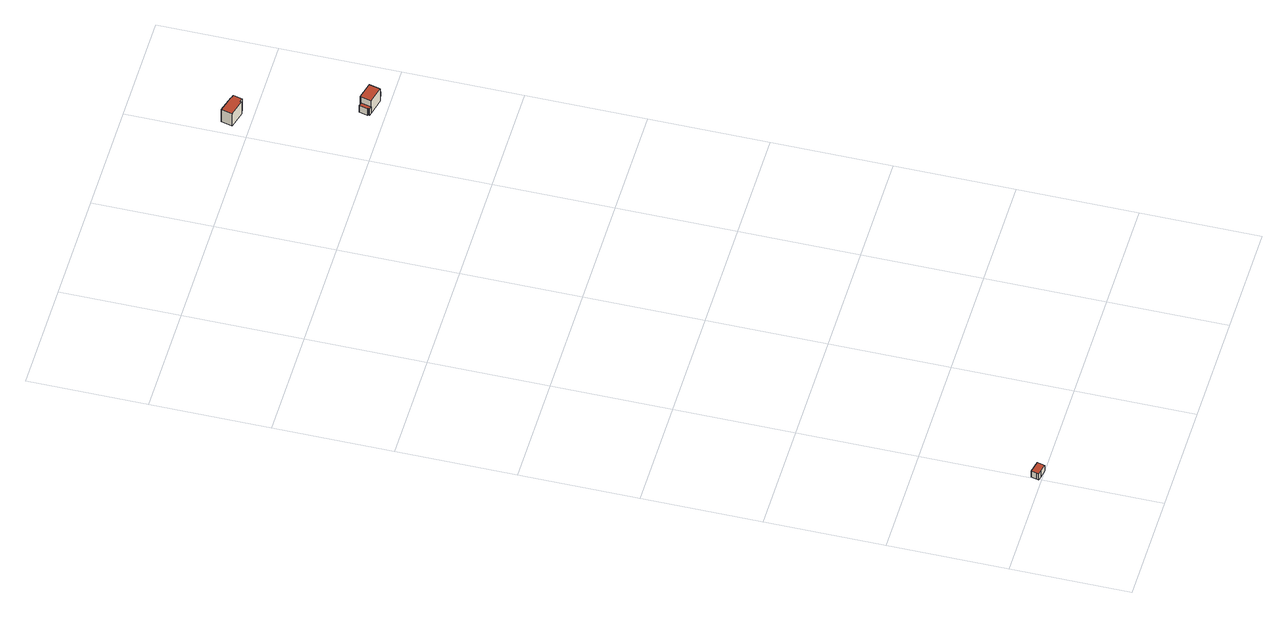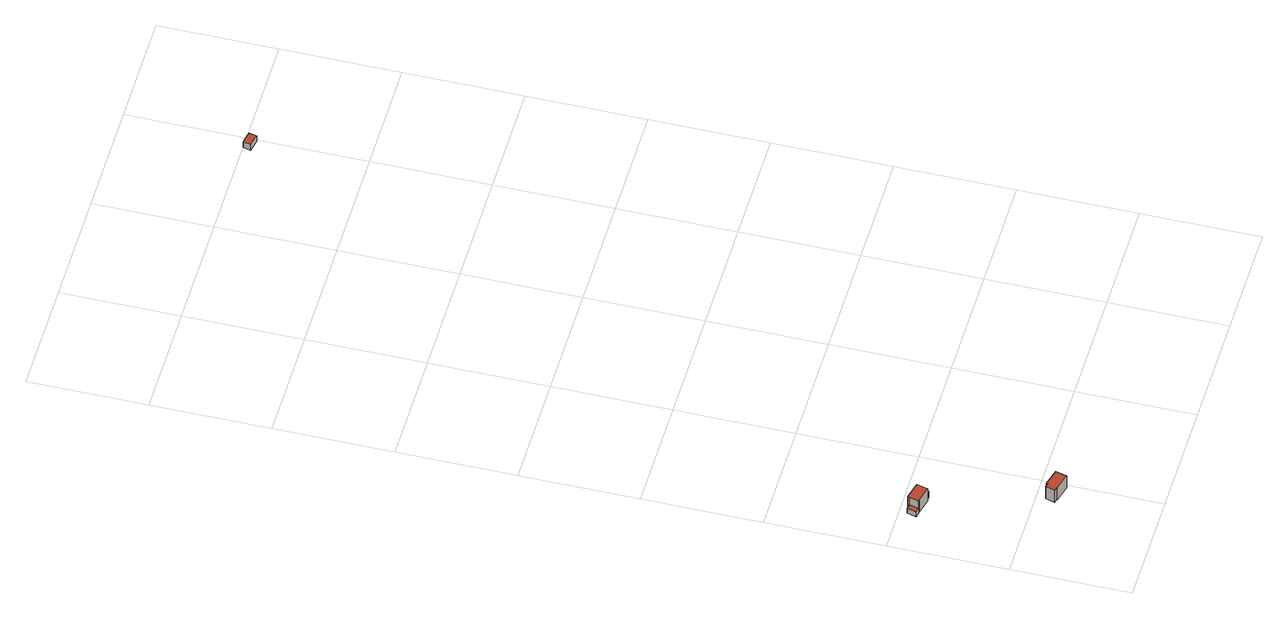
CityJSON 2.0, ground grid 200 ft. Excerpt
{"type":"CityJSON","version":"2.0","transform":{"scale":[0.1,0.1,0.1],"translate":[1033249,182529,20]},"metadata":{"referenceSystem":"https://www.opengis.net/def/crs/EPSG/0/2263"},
"CityObjects":{
"building1":{"type":"Building","attributes":{"name":"Bldg_4511001595","BIN":"4593511"},"geometry":[{"type":"MultiSurface","lod":"2","boundaries":[[[0,1,2,3,4,5]],[[6,7,8,9,10,11]],[[0,5,11,10]],[[1,0,10,9]],[[2,1,9,8]],[[3,2,8,7]],[[4,3,7,6]],[[5,4,6,11]]],"semantics":{"surfaces":[{"type":"RoofSurface","BIN":"4593511"},{"type":"GroundSurface"},{"type":"WallSurface"}],"values":[0,1,2,2,2,2,2,2]}}]},
"building2":{"type":"Building","attributes":{"name":"Bldg_4210009933","BIN":"4254397"},"geometry":[{"type":"MultiSurface","lod":"2","boundaries":[[[12,13,14,15,16,17,18,19]],[[20,21,22,23,24,25,26,27]],[[26,25,19,18]],[[27,26,18,17]],[[20,27,17,16]],[[21,20,16,15]],[[22,21,15,14]],[[23,22,14,13]],[[24,23,13,12]],[[25,24,12,19]]],"semantics":{"surfaces":[{"type":"GroundSurface"},{"type":"RoofSurface","BIN":"4254397"},{"type":"WallSurface"}],"values":[0,1,2,2,2,2,2,2,2,2]}}]},
"building3":{"type":"Building","attributes":{"name":"Bldg_4210006803","BIN":"4254407"},"geometry":[{"type":"MultiSurface","lod":"2","boundaries":[[[28,29,30,31,32,33,34,35,36,37,38,39,40,41]],[[42,43,44,45,46,47]],[[48,49,50,51,52,53,54]],[[55,56,57,58,59]],[[55,54,53,56]],[[46,51,50,47]],[[50,49,41,40]],[[42,47,40,39]],[[43,42,39,38]],[[44,43,38,37]],[[45,44,37,36]],[[46,45,36,35]],[[52,51,35,34]],[[53,52,34,33]],[[57,56,33,32]],[[58,57,32,31]],[[59,58,31,30]],[[55,59,30,29]],[[48,54,29,28]],[[49,48,28,41]]],"semantics":{"surfaces":[{"type":"GroundSurface"},{"type":"RoofSurface","BIN":"4254407"},{"type":"WallSurface"}],"values":[0,1,1,1,2,2,2,2,2,2,2,2,2,2,2,2,2,2,2,2]}}]}
},
"vertices":[
[32,182,130],[12,90,130],[3,51,130],[63,37,130],[211,5,130],[240,136,130],[211,5,0],[63,37,0],[3,51,0],[12,90,0],[32,182,0],[240,136,0],
[4459,14184,102],[4397,14200,102],[4391,14176,102],[4101,14254,102],[4152,14443,102],[4441,14366,102],[4439,14357,102],[4501,14340,102],[4152,14443,372],[4101,14254,372],[4391,14176,372],[4397,14200,372],[4459,14184,372],[4501,14340,372],[4439,14357,372],[4441,14366,372],
[5253,12340,98],[5269,12337,98],[5358,12315,98],[5320,12156,98],[5270,12168,98],[5231,12177,98],[5222,12142,98],[4932,12212,98],[4882,12224,98],[4888,12251,98],[4874,12254,98],[4909,12401,98],[4974,12385,98],[4979,12406,98],[4909,12401,244],[4874,12254,244],[4888,12251,244],[4882,12224,244],[4932,12212,244],[4974,12385,244],[5253,12340,375],[4979,12406,375],[4974,12385,375],[4932,12212,375],[5222,12142,375],[5231,12177,375],[5269,12337,375],[5269,12337,204],[5231,12177,204],[5270,12168,204],[5320,12156,204],[5358,12315,204]
]}
